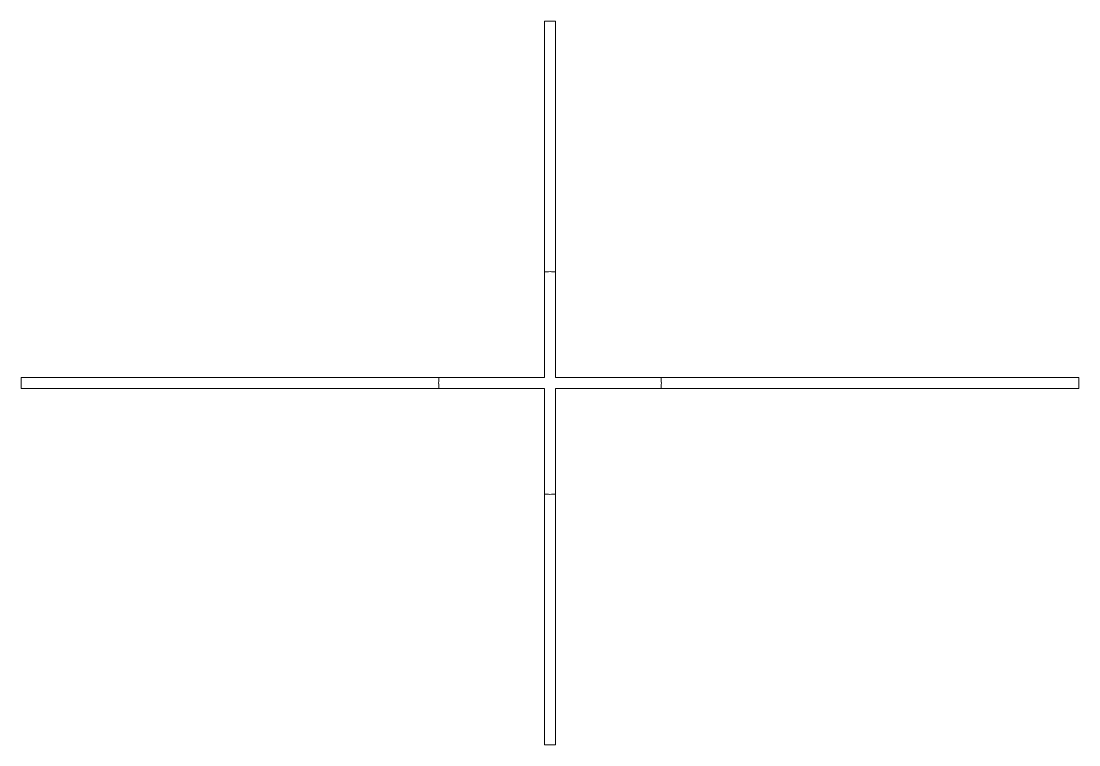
# Paper-space layout '_Bottom' of a CAD drawing. Header units: millimetres. Extents: x -238 to 238, y -162 to 163.
import ezdxf

# ---------------------------------------------------------------- set-up
doc = ezdxf.new("R2010")
doc.units = ezdxf.units.MM

psp = doc.layouts.new('_Bottom')

# ---------------------------------------------------------------- linework, layer by layer
at = {"color": 7, "linetype": 'Continuous', "lineweight": 15}
for p, q in [((-2.5, 162.5), (2.5, 162.5)), ((-2.5, 49.94), (-2.5, 2.5)), ((2.5, 49.94), (2.5, 2.5)), ((-237.5, -2.5), (-237.5, 2.5)), ((-49.94, 2.5), (-2.5, 2.5)), ((2.5, 2.5), (49.94, 2.5)), ((237.5, 2.5), (237.5, -2.5)), ((-49.94, -2.5), (-2.5, -2.5)), ((-2.5, -2.5), (-2.5, -49.94)), ((2.5, -2.5), (49.94, -2.5)), ((2.5, -2.5), (2.5, -49.94)), ((2.5, -162.5), (-2.5, -162.5))]:
    psp.add_line(p, q, dxfattribs=at)
for points, knots in [([(-2.5, 49.94), (-2.5, 54.64), (-2.5, 59.34), (-2.5, 68.73), (-2.5, 73.42), (-2.5, 87.49), (-2.5, 96.87), (-2.5, 125), (-2.5, 143.75), (-2.5, 162.5)], [0, 0, 0, 0, 0.125, 0.125, 0.25, 0.25, 0.5, 0.5, 1, 1, 1, 1]), ([(2.5, 49.94), (2.5, 54.64), (2.5, 59.34), (2.5, 68.73), (2.5, 73.42), (2.5, 87.49), (2.5, 96.87), (2.5, 125), (2.5, 143.75), (2.5, 162.5)], [0, 0, 0, 0, 0.125, 0.125, 0.25, 0.25, 0.5, 0.5, 1, 1, 1, 1]), ([(-2.5, 49.94), (-1.67, 49.98), (-0.83, 50), (0.83, 50), (1.67, 49.98), (2.5, 49.94)], [0.4762867, 0.4762867, 0.4762867, 0.4762867, 0.50000001, 0.50000001, 0.5237133, 0.5237133, 0.5237133, 0.5237133]), ([(-49.94, 2.5), (-57.77, 2.5), (-65.59, 2.5), (-81.22, 2.5), (-89.04, 2.5), (-112.48, 2.5), (-128.11, 2.5), (-174.99, 2.5), (-206.25, 2.5), (-237.5, 2.5)], [0, 0, 0, 0, 0.125, 0.125, 0.25, 0.25, 0.5, 0.5, 1, 1, 1, 1]), ([(-49.94, -2.5), (-49.98, -1.67), (-50, -0.83), (-50, 0.83), (-49.98, 1.67), (-49.94, 2.5)], [0.45956927, 0.45956927, 0.45956927, 0.45956927, 0.50000001, 0.50000001, 0.54043074, 0.54043074, 0.54043074, 0.54043074]), ([(49.94, 2.5), (49.98, 1.67), (50, 0.83), (50, -0.83), (49.98, -1.67), (49.94, -2.5)], [0.45956927, 0.45956927, 0.45956927, 0.45956927, 0.50000001, 0.50000001, 0.54043074, 0.54043074, 0.54043074, 0.54043074]), ([(237.5, 2.5), (206.25, 2.5), (174.99, 2.5), (128.11, 2.5), (112.48, 2.5), (89.04, 2.5), (81.22, 2.5), (65.59, 2.5), (57.77, 2.5), (49.94, 2.5)], [0, 0, 0, 0, 0.5, 0.5, 0.75, 0.75, 0.875, 0.875, 1, 1, 1, 1]), ([(-49.94, -2.5), (-57.77, -2.5), (-65.59, -2.5), (-81.22, -2.5), (-89.04, -2.5), (-112.48, -2.5), (-128.11, -2.5), (-174.99, -2.5), (-206.25, -2.5), (-237.5, -2.5)], [0, 0, 0, 0, 0.125, 0.125, 0.25, 0.25, 0.5, 0.5, 1, 1, 1, 1]), ([(237.5, -2.5), (206.25, -2.5), (174.99, -2.5), (128.11, -2.5), (112.48, -2.5), (89.04, -2.5), (81.22, -2.5), (65.59, -2.5), (57.77, -2.5), (49.94, -2.5)], [0, 0, 0, 0, 0.5, 0.5, 0.75, 0.75, 0.875, 0.875, 1, 1, 1, 1]), ([(2.5, -49.94), (1.67, -49.98), (0.83, -50), (-0.83, -50), (-1.67, -49.98), (-2.5, -49.94)], [0.4762867, 0.4762867, 0.4762867, 0.4762867, 0.50000001, 0.50000001, 0.5237133, 0.5237133, 0.5237133, 0.5237133]), ([(-2.5, -162.5), (-2.5, -143.75), (-2.5, -125), (-2.5, -96.87), (-2.5, -87.49), (-2.5, -73.42), (-2.5, -68.73), (-2.5, -59.34), (-2.5, -54.64), (-2.5, -49.94)], [0, 0, 0, 0, 0.5, 0.5, 0.75, 0.75, 0.875, 0.875, 1, 1, 1, 1]), ([(2.5, -162.5), (2.5, -143.75), (2.5, -125), (2.5, -96.87), (2.5, -87.49), (2.5, -73.42), (2.5, -68.73), (2.5, -59.34), (2.5, -54.64), (2.5, -49.94)], [0, 0, 0, 0, 0.5, 0.5, 0.75, 0.75, 0.875, 0.875, 1, 1, 1, 1])]:
    psp.add_open_spline(points, degree=3, knots=knots, dxfattribs=at)

doc.saveas('drawing.dxf')
